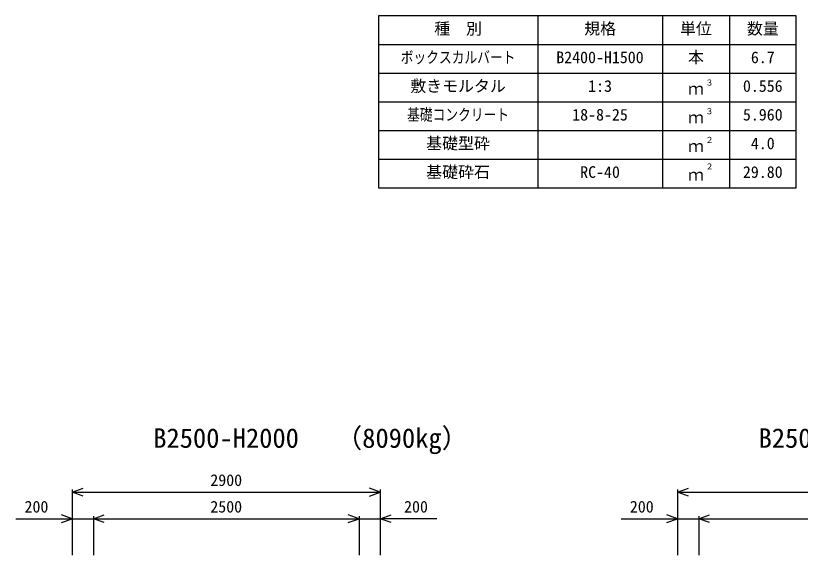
# Model space of a CAD drawing. Units: millimetres, scale not verified. Extents: x -100800 to 100800, y -35640 to 35640.
# Drawn here: x 53056 to 60444, y 9158 to 14239 of the extents above; entities that cross this region are included whole.
import ezdxf
from ezdxf.enums import TextEntityAlignment as Align

# ---------------------------------------------------------------- set-up
doc = ezdxf.new("R2010")
doc.units = ezdxf.units.MM
doc.header["$LTSCALE"] = 120
for name, color, linetype, lineweight in [('0-0_DIM', 7, 'Continuous', 25), ('0-3_HYO', 3, 'Continuous', 25), ('0-4_HYO2', 4, 'Continuous', 25), ('0-7_TXT', 7, 'Continuous', 25)]:
    doc.layers.add(name, color=color, linetype=linetype, lineweight=lineweight)
doc.styles.add('ＭＳ ゴシック', font='')
doc.styles.get('ＭＳ ゴシック').set_extended_font_data('MS Gothic')

msp = doc.modelspace()

# ---------------------------------------------------------------- linework, layer by layer
at = {"layer": '0-0_DIM'}
for p, q in [((53589.1, 9776.6), (53589.1, 9158)), ((53589.1, 9752.6), (56489.1, 9752.6)), ((56489.1, 9776.6), (56489.1, 9158)), ((59289.1, 9776.6), (59289.1, 9158)), ((59289.1, 9752.6), (62189.1, 9752.6)), ((53056.4, 9502.6), (53589.1, 9502.6)), ((53789.1, 9526.6), (53789.1, 9158)), ((56289.1, 9526.6), (56289.1, 9158)), ((57021.8, 9502.6), (56489.1, 9502.6)), ((58756.4, 9502.6), (59289.1, 9502.6)), ((59489.1, 9526.6), (59489.1, 9158))]:
    msp.add_line(p, q, dxfattribs=at)
for points in [[(53690.6, 9715.7), (53589.1, 9752.6), (53690.6, 9789.6)], [(56387.6, 9715.7), (56489.1, 9752.6), (56387.6, 9789.6)], [(59390.6, 9715.7), (59289.1, 9752.6), (59390.6, 9789.6)], [(53487.6, 9465.7), (53589.1, 9502.6), (53487.6, 9539.6)], [(53890.6, 9465.7), (53789.1, 9502.6), (53890.6, 9539.6)], [(56187.6, 9465.7), (56289.1, 9502.6), (56187.6, 9539.6)], [(56590.6, 9465.7), (56489.1, 9502.6), (56590.6, 9539.6)], [(59187.6, 9465.7), (59289.1, 9502.6), (59187.6, 9539.6)], [(59590.6, 9465.7), (59489.1, 9502.6), (59590.6, 9539.6)], [(53589.1, 9502.6), (53789.1, 9502.6), (56289.1, 9502.6), (56489.1, 9502.6)], [(59289.1, 9502.6), (59489.1, 9502.6), (61989.1, 9502.6), (62189.1, 9502.6)]]:
    msp.add_lwpolyline(points, dxfattribs=at)
at = {"layer": '0-3_HYO'}
for p, q in [((57971.6, 14238.6), (57971.6, 12618.6)), ((59146.6, 14238.6), (59146.6, 12618.6)), ((59776.6, 14238.6), (59776.6, 12618.6)), ((56471.6, 13968.6), (60406.6, 13968.6))]:
    msp.add_line(p, q, dxfattribs=at)
msp.add_lwpolyline([(56471.6, 12618.6), (60406.6, 12618.6), (60406.6, 14238.6), (56471.6, 14238.6)], close=True, dxfattribs=at)
at = {"layer": '0-4_HYO2'}
for p, q in [((56471.6, 13698.6), (60406.6, 13698.6)), ((56471.6, 13428.6), (60406.6, 13428.6)), ((56471.6, 13158.6), (60406.6, 13158.6)), ((56471.6, 12888.6), (60406.6, 12888.6))]:
    msp.add_line(p, q, dxfattribs=at)

# ---------------------------------------------------------------- texts
at = {"layer": '0-0_DIM', "style": 'ＭＳ ゴシック'}
for s, p in [('2900', (54889.1, 9777.6)), ('200', (53139.8, 9527.6)), ('2500', (54889.1, 9527.6)), ('200', (56713.4, 9527.6)), ('200', (58839.8, 9527.6))]:
    msp.add_text(s, height=110, dxfattribs=at).set_placement(p, align=Align.BOTTOM_LEFT)
at = {"layer": '0-7_TXT', "style": 'ＭＳ ゴシック'}
for s, height, p in [('種\u3000別', 110, (56996.6, 14028.6)), ('規格', 110, (58409.1, 14028.6)), ('単位', 110, (59311.6, 14028.6)), ('数量', 110, (59941.6, 14028.6)), ('B2400-H1500', 110, (58146.6, 13758.6)), ('本', 110, (59386.6, 13758.6)), ('6.7', 110, (59979.1, 13758.6)), ('敷きモルタル', 110, (56771.6, 13488.6)), ('1:3', 110, (58446.6, 13488.6)), ('３', 55, (59550.5, 13564.5)), ('0.556', 110, (59904.1, 13488.6)), ('ｍ', 110, (59386.6, 13463.6)), ('18-8-25', 110, (58296.6, 13218.6)), ('ｍ', 110, (59386.6, 13193.6)), ('３', 55, (59550.5, 13294.5)), ('5.960', 110, (59904.1, 13218.6)), ('基礎型砕', 110, (56921.6, 12948.6)), ('２', 55, (59550.5, 13024.5)), ('4.0', 110, (59979.1, 12948.6)), ('ｍ', 110, (59386.6, 12923.6)), ('基礎砕石', 110, (56921.6, 12678.6)), ('RC-40', 110, (58371.6, 12678.6)), ('２', 55, (59550.5, 12774.5)), ('29.80', 110, (59904.1, 12678.6)), ('ｍ', 110, (59386.6, 12653.6)), ('B2500-H2000', 183.3, (54351.6, 10115.3)), ('（8090kg）', 183.3, (56069.3, 10115.3)), ('B2500-H2100', 183.3, (60051.6, 10115.3))]:
    msp.add_text(s, height=height, dxfattribs=at).set_placement(p, align=Align.BOTTOM_LEFT)
at = {"layer": '0-7_TXT', "style": 'ＭＳ ゴシック', "width": 0.8}
for s, p in [('ボックスカルバート', (56681.6, 13758.6)), ('基礎コンクリート', (56741.6, 13218.6))]:
    msp.add_text(s, height=110, dxfattribs=at).set_placement(p, align=Align.BOTTOM_LEFT)

doc.saveas('drawing.dxf')
